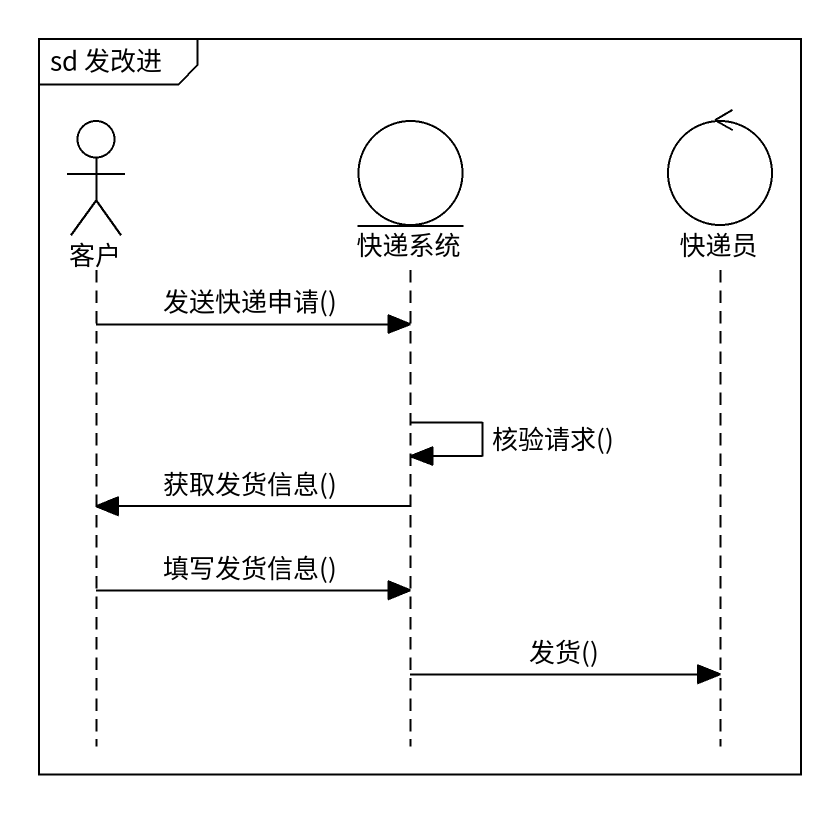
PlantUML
@startuml
mainframe sd 发改进
hide footbox
actor 客户
entity 快递系统
control 快递员

客户 -> 快递系统 : 发送快递申请()
快递系统 -> 快递系统 : 核验请求()
快递系统 -> 客户 : 获取发货信息()
客户 -> 快递系统 : 填写发货信息()
快递系统 -> 快递员 : 发货()
@enduml
